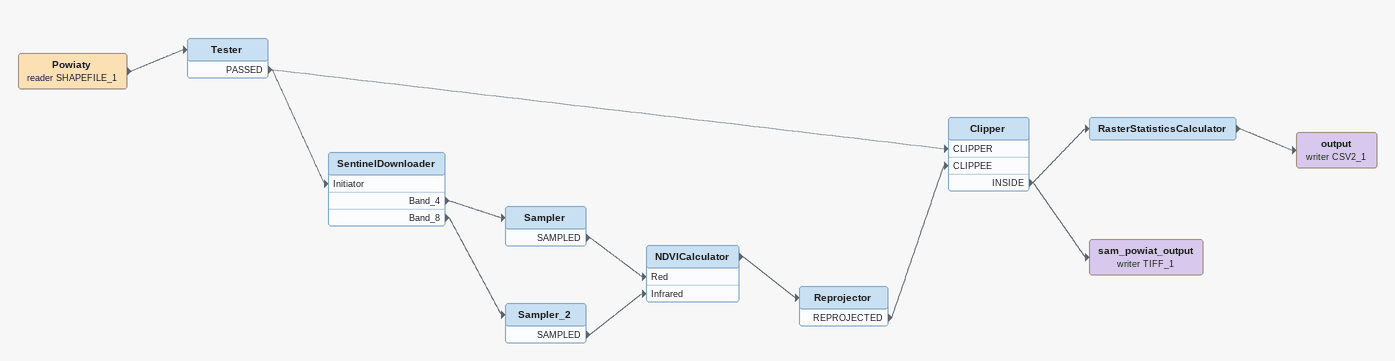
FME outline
Powiaty (reader SHAPEFILE_1)
    -> Tester
Tester
    PASSED -> SentinelDownloader [Initiator]
    PASSED -> Clipper [CLIPPER]
SentinelDownloader
    Band_4 -> Sampler
    Band_8 -> Sampler_2
Sampler
    SAMPLED -> NDVICalculator [Red]
Sampler_2
    SAMPLED -> NDVICalculator [Infrared]
NDVICalculator
    -> Reprojector
Reprojector
    REPROJECTED -> Clipper [CLIPPEE]
Clipper
    INSIDE -> RasterStatisticsCalculator
    INSIDE -> sam_powiat_output (writer TIFF_1)
RasterStatisticsCalculator
    -> output (writer CSV2_1)
output (writer CSV2_1)
sam_powiat_output (writer TIFF_1)
